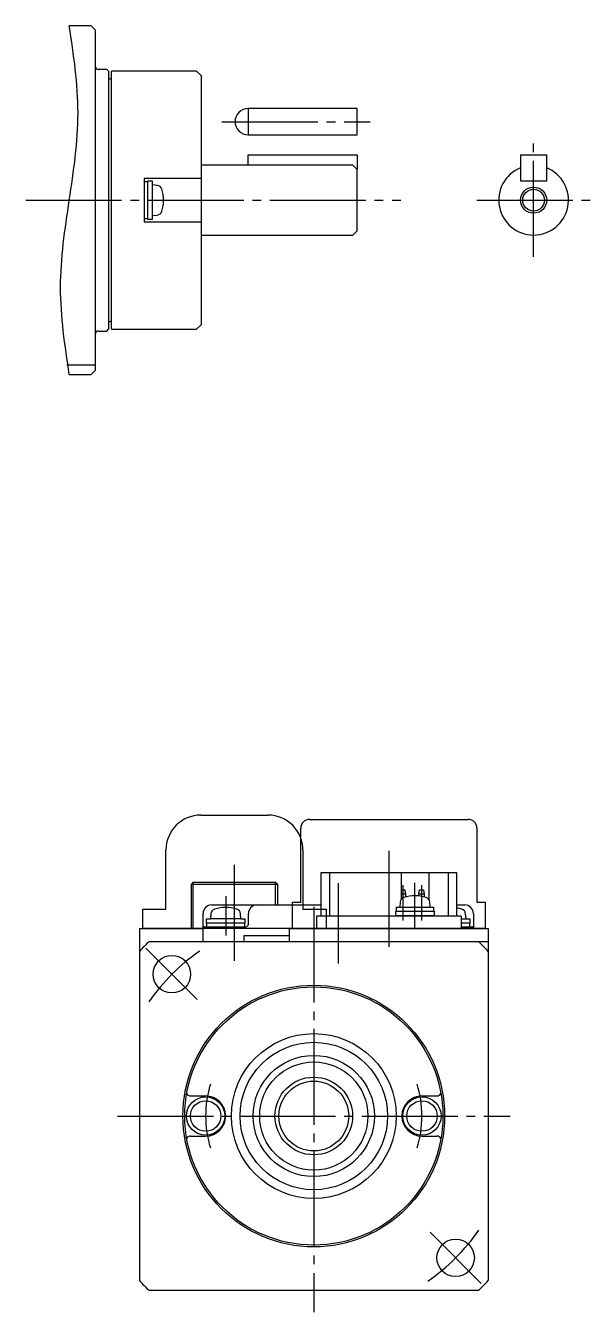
# Model space of a CAD drawing. Header units: millimetres. Extents: x -182 to 156, y -157 to 128.
# Drawn here: x 91.2 to 155.9, y -20.6 to 126.9 of the extents above; entities that cross this region are included whole.
import ezdxf

# ---------------------------------------------------------------- set-up
doc = ezdxf.new("R2010")
doc.units = ezdxf.units.MM
doc.linetypes.add('DASH_CENTER', pattern=[14, 11, -1, 1, -1])

msp = doc.modelspace()

# ---------------------------------------------------------------- linework, layer by layer
at = {"color": 7, "linetype": 'Continuous'}
for p, q in [((98.7, 126.93), (96.2, 126.93)), ((99.2, 126.43), (98.7, 126.93)), ((99.2, 87.43), (99.2, 126.43)), ((100.5, 121.93), (99.5, 121.93)), ((100.7, 121.73), (100.5, 121.93)), ((100.7, 121.73), (100.7, 92.13)), ((101.1, 121.73), (101, 121.63)), ((101, 121.63), (101, 92.23)), ((110.8, 121.73), (101.1, 121.73)), ((111.3, 121.23), (110.8, 121.73)), ((111.3, 121.23), (111.3, 92.63)), ((100.9, 120.83), (101, 120.83)), ((116.7, 117.43), (116.7, 114.43)), ((129.2, 117.43), (116.7, 117.43)), ((129.2, 114.43), (129.2, 117.43)), ((116.7, 114.43), (129.2, 114.43)), ((116.7, 110.93), (116.7, 112.13)), ((116.7, 112.13), (129.2, 112.13)), ((129.2, 112.13), (129.2, 110.43)), ((147.93, 112.13), (150.93, 112.13)), ((147.93, 112.13), (147.93, 109.13)), ((150.93, 109.13), (150.93, 112.13)), ((128.7, 110.93), (111.3, 110.93)), ((128.7, 110.93), (129.2, 110.43)), ((104.8, 109.43), (104.8, 106.93)), ((111.3, 109.43), (104.8, 109.43)), ((129.2, 103.43), (129.2, 110.43)), ((104.8, 109.08), (105.2, 109.08)), ((105.2, 106.93), (105.2, 109.13)), ((105.2, 109.13), (105.7, 109.13)), ((105.7, 109.13), (105.7, 106.93)), ((106.3, 108.63), (105.7, 108.68)), ((147.93, 109.13), (150.93, 109.13)), ((104.8, 106.93), (104.8, 104.43)), ((105.2, 104.73), (105.2, 106.93)), ((105.7, 106.93), (105.7, 104.73)), ((105.2, 104.78), (104.8, 104.78)), ((105.7, 104.73), (105.2, 104.73)), ((105.7, 105.18), (106.3, 105.23)), ((104.8, 104.43), (111.3, 104.43)), ((129.2, 103.43), (128.7, 102.93)), ((111.3, 102.93), (128.7, 102.93)), ((101, 93.03), (100.9, 93.03)), ((99.5, 91.93), (100.5, 91.93)), ((100.5, 91.93), (100.7, 92.13)), ((101, 92.23), (101.1, 92.13)), ((101.1, 92.13), (110.8, 92.13)), ((110.8, 92.13), (111.3, 92.63)), ((95.93, 88.06), (99.2, 88.06)), ((99.2, 87.43), (98.7, 86.93)), ((96.2, 86.93), (98.7, 86.93)), ((125.03, 29.83), (125.03, 24.83)), ((140.63, 29.83), (125.03, 29.83)), ((126.03, 29.83), (126.03, 24.83)), ((134.23, 29.83), (134.23, 26.76)), ((137.42, 29.83), (137.42, 26.76)), ((139.63, 29.83), (139.63, 24.83)), ((140.63, 24.83), (140.63, 29.83)), ((110.4, 28.73), (110.2, 28.53)), ((110.2, 23.43), (110.2, 28.53)), ((110.4, 28.73), (119.85, 28.73)), ((120.05, 28.53), (119.85, 28.73)), ((120.05, 28.53), (120.05, 26.13)), ((111.53, 21.93), (111.53, 25.13)), ((112.43, 25.12), (112.38, 24.53)), ((112.53, 26.13), (125.03, 26.13)), ((115.88, 24.53), (115.82, 25.12)), ((116.73, 23.93), (116.73, 25.13)), ((133.63, 24.93), (133.63, 25.43)), ((133.63, 25.43), (135.83, 25.43)), ((133.68, 25.88), (133.68, 25.43)), ((133.68, 25.88), (135.83, 25.88)), ((134.13, 26.47), (134.08, 25.88)), ((135.83, 25.88), (137.98, 25.88)), ((135.83, 25.43), (138.03, 25.43)), ((137.58, 25.88), (137.52, 26.47)), ((137.98, 25.43), (137.98, 25.88)), ((138.03, 25.43), (138.03, 24.93)), ((140.63, 26.13), (141.53, 26.13)), ((141.68, 24.53), (141.62, 25.12)), ((142.53, 25.13), (142.53, 23.43)), ((111.63, 23.63), (116.43, 23.63)), ((111.93, 24.03), (111.93, 24.53)), ((111.93, 24.53), (112.38, 24.53)), ((116.33, 24.03), (111.93, 24.03)), ((111.98, 24.03), (111.93, 24.03)), ((111.98, 23.63), (111.98, 24.03)), ((115.88, 24.53), (112.38, 24.53)), ((115.88, 24.53), (116.33, 24.53)), ((116.33, 24.03), (116.28, 24.03)), ((116.28, 24.03), (116.28, 23.63)), ((116.33, 24.53), (116.33, 24.03)), ((124.53, 24.83), (124.53, 23.43)), ((141.13, 24.83), (124.53, 24.83)), ((133.63, 24.93), (135.83, 24.93)), ((134.28, 24.83), (134.28, 24.93)), ((135.83, 24.93), (138.03, 24.93)), ((137.38, 24.93), (137.38, 24.83)), ((141.13, 24.83), (141.13, 23.43)), ((141.13, 24.53), (142.13, 24.53)), ((142.13, 24.03), (141.13, 24.03)), ((141.13, 23.63), (142.43, 23.63)), ((142.13, 24.03), (142.08, 24.03)), ((142.08, 24.03), (142.08, 23.63)), ((142.13, 24.53), (142.13, 24.03)), ((104.23, 23.43), (104.23, -16.94)), ((104.23, 23.43), (111.53, 23.43)), ((116.23, 21.93), (116.23, 22.63)), ((116.23, 22.63), (121.43, 22.63)), ((121.43, 23.43), (144.23, 23.43)), ((121.43, 21.93), (121.43, 23.43)), ((144.23, 23.43), (144.23, -16.94)), ((105.35, 21.93), (144.23, 21.93)), ((110.1, 4.23), (111.83, 4.23)), ((136.63, 4.23), (138.35, 4.23)), ((110.1, -0.37), (111.83, -0.37)), ((136.63, -0.37), (138.35, -0.37)), ((143.1, -18.07), (105.35, -18.07))]:
    msp.add_line(p, q, dxfattribs=at)
at = {"color": 1, "linetype": 'DASH_CENTER'}
for p, q in [((113.7, 115.93), (130.7, 115.93)), ((149.43, 100.43), (149.43, 113.43)), ((91.2, 106.93), (134.2, 106.93)), ((142.93, 106.93), (155.93, 106.93)), ((115.13, 19.73), (115.13, 31.23)), ((132.83, 32.33), (132.83, 20.93)), ((127.03, 28.63), (127.03, 19.43)), ((134.43, 28.38), (134.43, 24.33)), ((135.83, 23.43), (135.83, 28.68)), ((136.58, 28.38), (136.58, 24.33)), ((114.13, 27.13), (114.13, 22.63)), ((124.23, 25.93), (124.23, -20.57)), ((104.99, 21.17), (110.86, 15.3)), ((101.73, 1.93), (146.73, 1.93)), ((137.56, -11.4), (143.42, -17.26))]:
    msp.add_line(p, q, dxfattribs=at)
at = {"color": 4, "linetype": 'Continuous'}
for p, q in [((111.28, 36.43), (118.98, 36.43)), ((123.73, 35.93), (141.93, 35.93)), ((122.73, 26.43), (122.73, 34.93)), ((142.93, 34.93), (142.93, 26.43)), ((107.28, 25.63), (107.28, 32.43)), ((122.98, 32.43), (122.98, 25.63)), ((110.2, 28.53), (120.05, 28.53)), ((110.4, 23.43), (110.4, 28.73)), ((119.85, 26.13), (119.85, 28.73)), ((134.23, 27.88), (134.65, 27.88)), ((134.75, 27.38), (134.23, 27.38)), ((134.65, 27.88), (134.75, 27.38)), ((134.75, 27.38), (134.75, 27.05)), ((136.26, 27.38), (136.36, 27.88)), ((136.26, 27.38), (136.26, 27.16)), ((136.9, 27.38), (136.26, 27.38)), ((136.36, 27.88), (136.8, 27.88)), ((136.8, 27.88), (136.9, 27.38)), ((136.9, 27.38), (136.9, 27.05)), ((104.63, 25.63), (107.28, 25.63)), ((104.63, 23.43), (104.63, 25.63)), ((121.78, 26.43), (122.73, 26.43)), ((121.78, 23.43), (121.78, 26.43)), ((122.98, 25.63), (125.63, 25.63)), ((125.63, 25.63), (125.63, 23.43)), ((142.93, 26.43), (143.88, 26.43)), ((143.88, 26.43), (143.88, 23.43)), ((125.63, 23.43), (104.63, 23.43)), ((143.88, 23.43), (121.78, 23.43))]:
    msp.add_line(p, q, dxfattribs=at)
at = {"color": 2, "linetype": 'Continuous'}
msp.add_circle((149.43, 106.93), 1.5, dxfattribs=at)
at = {"color": 7, "linetype": 'Continuous'}
for centre, radius in [((149.43, 106.93), 1.25), ((107.96, 18.19), 2.15), ((124.23, 1.93), 15), ((124.23, 1.93), 14.8), ((124.23, 1.93), 9.45), ((124.23, 1.93), 8.45), ((124.23, 1.93), 6.95), ((124.23, 1.93), 6.2), ((124.23, 1.93), 4.45), ((124.23, 1.93), 4), ((111.83, 1.93), 2.2), ((111.83, 1.93), 1.75), ((136.63, 1.93), 2.2), ((136.63, 1.93), 1.75), ((140.49, -14.33), 2.15)]:
    msp.add_circle(centre, radius, dxfattribs=at)
for centre, radius, start, end in [((99.5, 122.23), 0.3, 180, 270), ((100.9, 121.03), 0.2, 180, 270), ((116.7, 115.93), 1.5, 90, 180), ((116.7, 115.93), 1.5, 180, 270), ((149.43, 106.93), 4, 112.0243, 270), ((149.43, 106.93), 4, 270, 67.9757), ((106.24, 108.03), 0.6, 16.3877, 85), ((102.5, 106.93), 4.5, 0, 16.3877), ((102.5, 106.93), 4.5, 343.6123, 0), ((106.24, 105.83), 0.6, 275, 343.6123), ((100.9, 92.83), 0.2, 90, 180), ((99.5, 91.63), 0.3, 90, 180), ((134.73, 26.42), 0.6, 106.3877, 175), ((135.83, 22.68), 4.5, 90, 106.3877), ((135.83, 22.68), 4.5, 73.6123, 90), ((136.93, 26.42), 0.6, 5, 73.6123), ((112.53, 25.13), 1, 90, 180), ((113.03, 25.07), 0.6, 106.3877, 175), ((114.13, 21.33), 4.5, 90, 106.3877), ((114.13, 21.33), 4.5, 73.6123, 90), ((115.23, 25.07), 0.6, 5, 73.6123), ((117.73, 25.13), 1, 90, 180), ((139.93, 21.33), 4.5, 73.6123, 81.051), ((141.03, 25.07), 0.6, 5, 73.6123), ((141.53, 25.13), 1, 0, 90), ((111.63, 23.53), 0.1, 90, 180), ((116.43, 23.93), 0.3, 270, 0), ((142.43, 23.53), 0.1, 0, 90), ((124.23, 1.93), 27.5, 133.3418, 136.6582), ((124.23, 1.93), 27.5, 43.3418, 46.6582), ((110.1, 4.73), 0.5, 206.2504, 270), ((138.35, 4.73), 0.5, 270, 333.7496), ((111.83, 1.93), 2.3, 270, 90), ((136.63, 1.93), 2.3, 90, 270), ((110.1, -0.87), 0.5, 90, 153.7496), ((138.35, -0.87), 0.5, 26.2504, 90), ((124.23, 1.93), 27.5, 223.3418, 226.6582), ((124.23, 1.93), 27.5, 313.3418, 316.6582)]:
    msp.add_arc(centre, radius, start, end, dxfattribs=at)
at = {"color": 4, "linetype": 'Continuous'}
for centre, radius, start, end in [((111.28, 32.43), 4, 90, 180), ((118.98, 32.43), 4, 0, 90), ((123.73, 34.93), 1, 90, 180), ((141.93, 34.93), 1, 0, 90)]:
    msp.add_arc(centre, radius, start, end, dxfattribs=at)
at = {"color": 1, "linetype": 'DASH_CENTER'}
for radius, start, end in [(23, 124.6602, 145.3398), (12.4, 162.8396, 197.1604), (12.4, 342.8396, 17.1604), (23, 304.6602, 325.3398)]:
    msp.add_arc((124.23, 1.93), radius, start, end, dxfattribs=at)
at = {"color": 2, "linetype": 'Continuous'}
msp.add_open_spline([(96.2, 86.93), (95.7, 90.26), (94.7, 96.93), (96.2, 106.93), (97.7, 116.93), (96.7, 123.6), (96.2, 126.93)], degree=3, dxfattribs=at)

doc.saveas('drawing.dxf')
